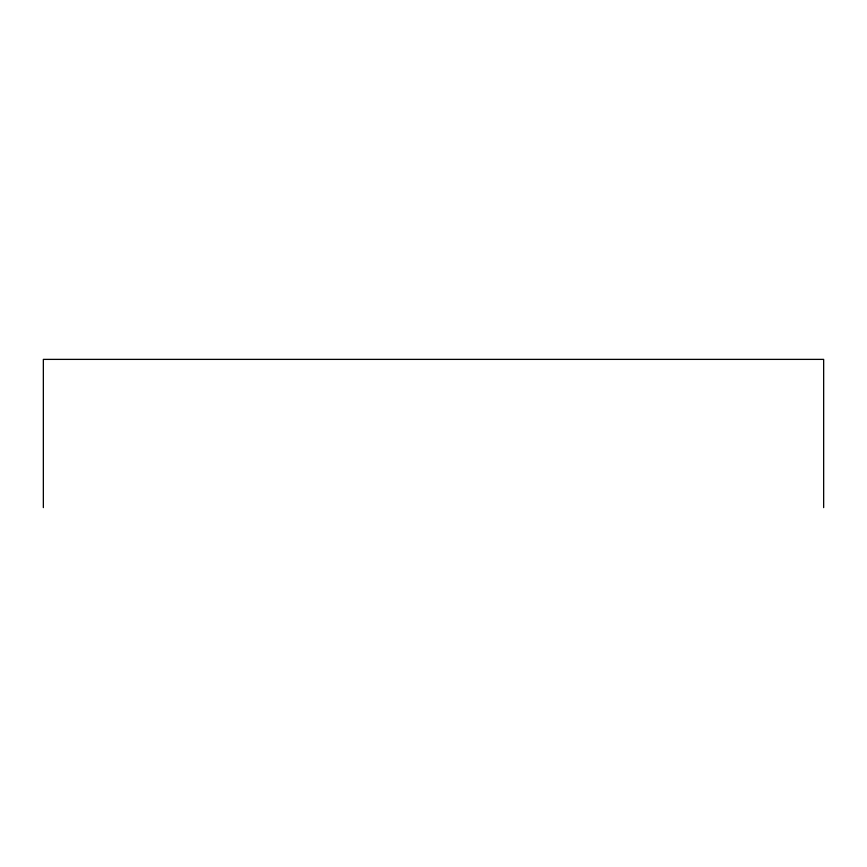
<?xml version="1.0" encoding="UTF-8"?>
<svg xmlns="http://www.w3.org/2000/svg" width="867" height="867" viewBox="0 0 867 867"><rect width="100%" height="100%" fill="white"/><g stroke="black" fill="none" stroke-linecap="round" stroke-linejoin="round"><path stroke-width="1.3" d="M823.65 507.618L823.65 359.382L43.35 359.382L43.35 507.618"/></g></svg>
